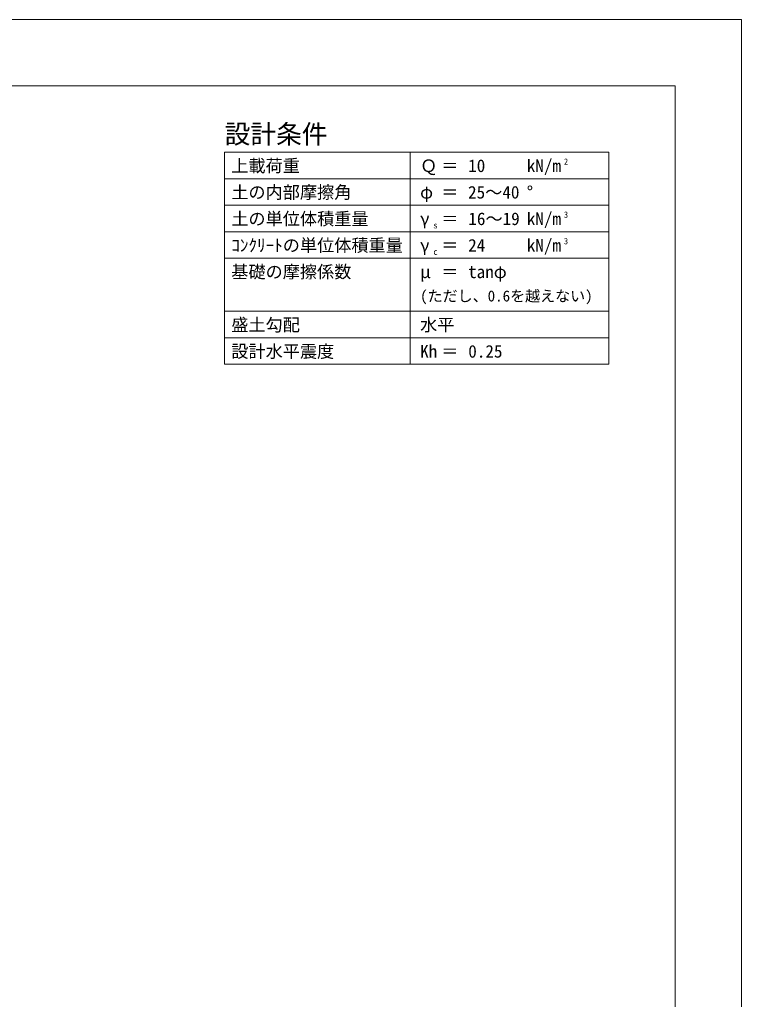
# Model space of a CAD drawing. Units: millimetres at full size, sheet at 1:20; details may follow other scales. Extents: x 0 to 16820, y 0 to 11880.
# Drawn here: x 12462 to 16820, y 5968 to 11880 of the extents above; entities that cross this region are included whole.
import ezdxf
from ezdxf.enums import TextEntityAlignment as Align

# ---------------------------------------------------------------- set-up
doc = ezdxf.new("R2010")
doc.units = ezdxf.units.MM
doc.header["$LTSCALE"] = 20
for name, color, linetype, lineweight in [('D-TTL', 2, 'Continuous', 13), ('D-TTL-FRAM', 2, 'Continuous', 13), ('D-TTL-LINE', 7, 'Continuous', 13), ('D-TTL-TXT', 7, 'Continuous', 13)]:
    doc.layers.add(name, color=color, linetype=linetype, lineweight=lineweight)
doc.styles.add('ＭＳ ゴシック', font='')
doc.styles.get('ＭＳ ゴシック').set_extended_font_data('MS Gothic')

msp = doc.modelspace()

# ---------------------------------------------------------------- linework, layer by layer
at = {"layer": 'D-TTL'}
for points in [[(0, 0), (16820, 0), (16820, 11880), (0, 11880)], [(400, 400), (16420, 400), (16420, 11480), (400, 11480)]]:
    msp.add_lwpolyline(points, close=True, dxfattribs=at)
at = {"layer": 'D-TTL-FRAM'}
for p, q in [((16020, 11080), (13700, 11080)), ((13700, 11080), (13700, 9800)), ((16020, 11080), (16020, 9800)), ((16020, 9800), (13700, 9800))]:
    msp.add_line(p, q, dxfattribs=at)
at = {"layer": 'D-TTL-LINE'}
for p, q in [((14820, 11080), (14820, 9800)), ((16020, 10920), (13700, 10920)), ((16020, 10760), (13700, 10760)), ((16020, 10600), (13700, 10600)), ((16020, 10440), (13700, 10440)), ((16020, 10120), (13700, 10120)), ((16020, 9960), (13700, 9960))]:
    msp.add_line(p, q, dxfattribs=at)

# ---------------------------------------------------------------- texts
at = {"layer": 'D-TTL-TXT', "style": 'ＭＳ ゴシック'}
for s, height, p in [('設計条件', 113.9, (13700, 11098.15)), ('上載荷重', 75.95, (13740, 10937.43)), ('Ｑ', 75.95, (14880, 10937.43)), ('＝', 75.95, (15008, 10937.43)), ('kN/m', 75.95, (15524, 10937.43)), ('2', 37.98, (15748, 10992.72)), ('土の内部摩擦角', 75.95, (13740, 10777.43)), ('°', 75.95, (15524, 10777.43)), ('φ', 75.95, (14880, 10777.43)), ('＝', 75.95, (15008, 10777.43)), ('25～40', 75.95, (15169.6, 10777.43)), ('土の単位体積重量', 75.95, (13740, 10617.43)), ('kN/m', 75.95, (15524, 10617.43)), ('3', 37.98, (15748, 10672.72)), ('γ', 75.95, (14880, 10617.43)), ('s', 37.98, (14960, 10608.72)), ('＝', 75.95, (15008, 10617.43)), ('ｺﾝｸﾘｰﾄの単位体積重量', 75.95, (13740, 10457.43)), ('γ', 75.95, (14880, 10457.43)), ('＝', 75.95, (15008, 10457.43)), ('kN/m', 75.95, (15524, 10457.43)), ('3', 37.98, (15748, 10512.72)), ('c', 37.98, (14960, 10448.72)), ('基礎の摩擦係数', 75.95, (13740, 10297.43)), ('μ', 75.95, (14880, 10297.43)), ('＝', 75.95, (15008, 10297.43)), ('tanφ', 75.95, (15169.6, 10297.43)), ('(ただし、0.6を越えない)', 66.46, (14880, 10159.25)), ('盛土勾配', 75.95, (13740, 9977.43)), ('水平', 75.95, (14880, 9977.43)), ('設計水平震度', 75.95, (13740, 9817.43)), ('Kh', 75.95, (14880, 9817.43)), ('＝', 75.95, (15008, 9817.43))]:
    msp.add_text(s, height=height, dxfattribs=at).set_placement(p, align=Align.BOTTOM_LEFT)
for s, p in [('10', (15273.56, 10937.43)), ('16～19', (15481.48, 10617.43)), ('24', (15273.56, 10457.43)), ('0.25', (15377.52, 9817.43))]:
    msp.add_text(s, height=75.95, dxfattribs=at).set_placement(p, align=Align.BOTTOM_RIGHT)

doc.saveas('drawing.dxf')
